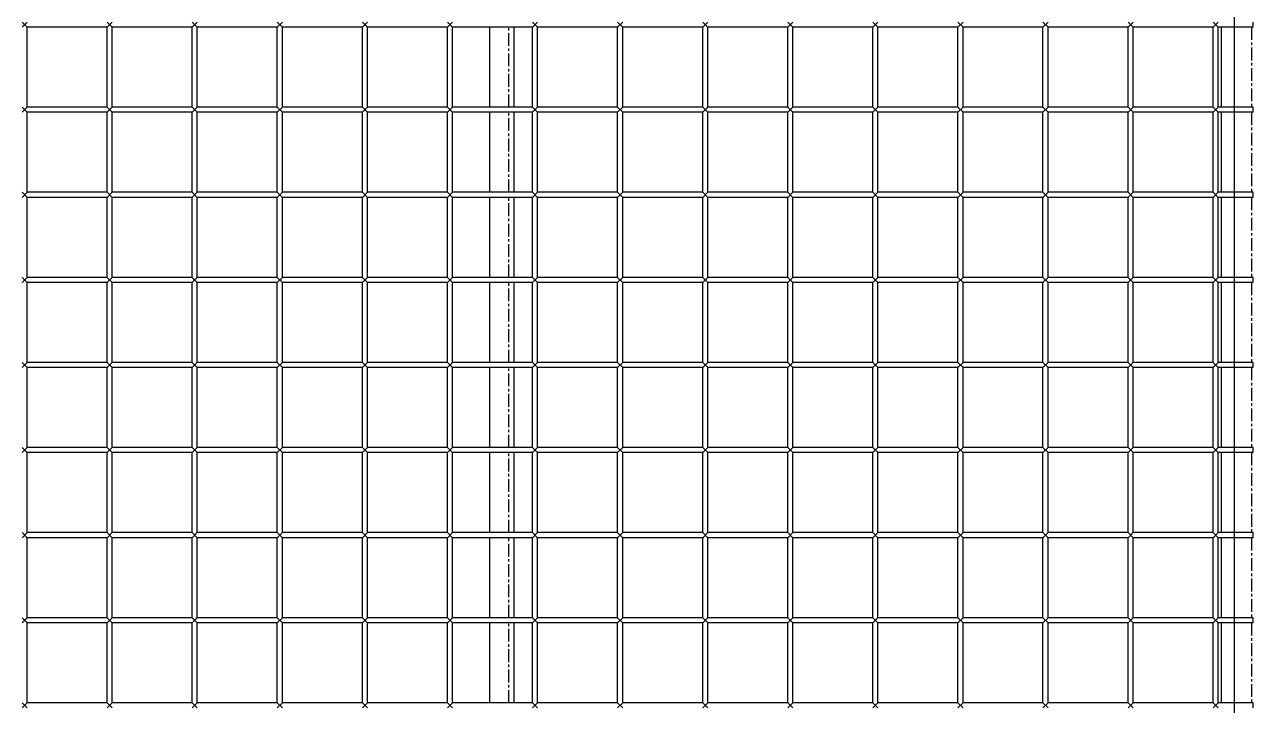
# Model space of a CAD drawing. Header units: millimetres. Extents: x -198529 to 244266, y -64 to 158464.
# Drawn here: x -167931 to -167208, y 120041 to 120441 of the extents above; entities that cross this region are included whole.
import ezdxf

# ---------------------------------------------------------------- set-up
doc = ezdxf.new("R2010")
doc.units = ezdxf.units.MM
doc.linetypes.add('CENTER', pattern=[12, 7.5, -1.5, 1.5, -1.5])
doc.layers.add('0-DCC', color=30, linetype='Continuous')
doc.layers.add('0-DCC-STRUC', color=180, linetype='Continuous')

# ---------------------------------------------------------------- blocks, each defined once
blk = doc.blocks.new('DCC2850x2300(左)')
at = {"color": 0, "linetype": 'Continuous'}
for p, q in [((49913.5, -73306.48), (49916.5, -73303.48)), ((49913.5, -73303.48), (49916.5, -73306.48)), ((49963.5, -73306.48), (49916.5, -73306.48)), ((49916.5, -73353.48), (49916.5, -73306.48)), ((49963.5, -73306.48), (49966.5, -73303.48)), ((49963.5, -73303.48), (49966.5, -73306.48)), ((49963.5, -73353.48), (49963.5, -73306.48)), ((50013.5, -73306.48), (49966.5, -73306.48)), ((49966.5, -73353.48), (49966.5, -73306.48)), ((50013.5, -73306.48), (50016.5, -73303.48)), ((50013.5, -73303.48), (50016.5, -73306.48)), ((50013.5, -73353.48), (50013.5, -73306.48)), ((50063.5, -73306.48), (50016.5, -73306.48)), ((50016.5, -73353.48), (50016.5, -73306.48)), ((50063.5, -73306.48), (50066.5, -73303.48)), ((50063.5, -73303.48), (50066.5, -73306.48)), ((50063.5, -73353.48), (50063.5, -73306.48)), ((50113.5, -73306.48), (50066.5, -73306.48)), ((50066.5, -73353.48), (50066.5, -73306.48)), ((50113.5, -73306.48), (50116.5, -73303.48)), ((50113.5, -73303.48), (50116.5, -73306.48)), ((50113.5, -73353.48), (50113.5, -73306.48)), ((50163.5, -73306.48), (50116.5, -73306.48)), ((50116.5, -73353.48), (50116.5, -73306.48)), ((50163.5, -73306.48), (50166.5, -73303.48)), ((50163.5, -73303.48), (50166.5, -73306.48)), ((50163.5, -73353.48), (50163.5, -73306.48)), ((50213.5, -73306.48), (50166.5, -73306.48)), ((50166.5, -73353.48), (50166.5, -73306.48)), ((50188.5, -73353.48), (50188.5, -73306.48)), ((50202.5, -73306.48), (50202.5, -73353.48)), ((50213.5, -73306.48), (50216.5, -73303.48)), ((50213.5, -73303.48), (50216.5, -73306.48)), ((50213.5, -73353.48), (50213.5, -73306.48)), ((50263.5, -73306.48), (50216.5, -73306.48)), ((50216.5, -73353.48), (50216.5, -73306.48)), ((50263.5, -73306.48), (50266.5, -73303.48)), ((50263.5, -73303.48), (50266.5, -73306.48)), ((50263.5, -73353.48), (50263.5, -73306.48)), ((50313.5, -73306.48), (50266.5, -73306.48)), ((50266.5, -73353.48), (50266.5, -73306.48)), ((50313.5, -73306.48), (50316.5, -73303.48)), ((50313.5, -73303.48), (50316.5, -73306.48)), ((50313.5, -73353.48), (50313.5, -73306.48)), ((50363.5, -73306.48), (50316.5, -73306.48)), ((50316.5, -73353.48), (50316.5, -73306.48)), ((50363.5, -73306.48), (50366.5, -73303.48)), ((50363.5, -73303.48), (50366.5, -73306.48)), ((50363.5, -73353.48), (50363.5, -73306.48)), ((50413.5, -73306.48), (50366.5, -73306.48)), ((50366.5, -73353.48), (50366.5, -73306.48)), ((50413.5, -73306.48), (50416.5, -73303.48)), ((50413.5, -73303.48), (50416.5, -73306.48)), ((50413.5, -73353.48), (50413.5, -73306.48)), ((50463.5, -73306.48), (50416.5, -73306.48)), ((50416.5, -73353.48), (50416.5, -73306.48)), ((50463.5, -73306.48), (50466.5, -73303.48)), ((50463.5, -73303.48), (50466.5, -73306.48)), ((50463.5, -73353.48), (50463.5, -73306.48)), ((50513.5, -73306.48), (50466.5, -73306.48)), ((50466.5, -73353.48), (50466.5, -73306.48)), ((50513.5, -73306.48), (50516.5, -73303.48)), ((50513.5, -73303.48), (50516.5, -73306.48)), ((50513.5, -73353.48), (50513.5, -73306.48)), ((50563.5, -73306.48), (50516.5, -73306.48)), ((50516.5, -73353.48), (50516.5, -73306.48)), ((50563.5, -73306.48), (50566.5, -73303.48)), ((50563.5, -73303.48), (50566.5, -73306.48)), ((50563.5, -73353.48), (50563.5, -73306.48)), ((50566.5, -73353.48), (50566.5, -73306.48)), ((50613.5, -73306.48), (50566.5, -73306.48)), ((50613.5, -73306.48), (50616.5, -73303.48)), ((50613.5, -73303.48), (50616.5, -73306.48)), ((50613.5, -73353.48), (50613.5, -73306.48)), ((50637, -73306.48), (50616.5, -73306.48)), ((50616.5, -73353.48), (50616.5, -73306.48)), ((50618.5, -73353.48), (50618.5, -73306.48)), ((50637, -73306.48), (50637, -73303.48)), ((49913.5, -73356.48), (49916.5, -73353.48)), ((49913.5, -73353.48), (49916.5, -73356.48)), ((49963.5, -73353.48), (49916.5, -73353.48)), ((49963.5, -73356.48), (49916.5, -73356.48)), ((49916.5, -73403.48), (49916.5, -73356.48)), ((49963.5, -73356.48), (49966.5, -73353.48)), ((49963.5, -73353.48), (49966.5, -73356.48)), ((49963.5, -73403.48), (49963.5, -73356.48)), ((50013.5, -73353.48), (49966.5, -73353.48)), ((50013.5, -73356.48), (49966.5, -73356.48)), ((49966.5, -73403.48), (49966.5, -73356.48)), ((50013.5, -73353.48), (50016.5, -73356.48)), ((50013.5, -73356.48), (50016.5, -73353.48)), ((50013.5, -73403.48), (50013.5, -73356.48)), ((50063.5, -73353.48), (50016.5, -73353.48)), ((50063.5, -73356.48), (50016.5, -73356.48)), ((50016.5, -73403.48), (50016.5, -73356.48)), ((50063.5, -73356.48), (50066.5, -73353.48)), ((50063.5, -73353.48), (50066.5, -73356.48)), ((50063.5, -73403.48), (50063.5, -73356.48)), ((50113.5, -73353.48), (50066.5, -73353.48)), ((50113.5, -73356.48), (50066.5, -73356.48)), ((50066.5, -73403.48), (50066.5, -73356.48)), ((50113.5, -73356.48), (50116.5, -73353.48)), ((50113.5, -73353.48), (50116.5, -73356.48)), ((50113.5, -73403.48), (50113.5, -73356.48)), ((50163.5, -73353.48), (50116.5, -73353.48)), ((50163.5, -73356.48), (50116.5, -73356.48)), ((50116.5, -73403.48), (50116.5, -73356.48)), ((50163.5, -73356.48), (50166.5, -73353.48)), ((50163.5, -73353.48), (50166.5, -73356.48)), ((50163.5, -73403.48), (50163.5, -73356.48)), ((50213.5, -73353.48), (50166.5, -73353.48)), ((50213.5, -73356.48), (50166.5, -73356.48)), ((50166.5, -73403.48), (50166.5, -73356.48)), ((50188.5, -73403.48), (50188.5, -73356.48)), ((50202.5, -73356.48), (50202.5, -73403.48)), ((50213.5, -73353.48), (50216.5, -73356.48)), ((50213.5, -73356.48), (50216.5, -73353.48)), ((50213.5, -73403.48), (50213.5, -73356.48)), ((50263.5, -73353.48), (50216.5, -73353.48)), ((50263.5, -73356.48), (50216.5, -73356.48)), ((50216.5, -73403.48), (50216.5, -73356.48)), ((50263.5, -73356.48), (50266.5, -73353.48)), ((50263.5, -73353.48), (50266.5, -73356.48)), ((50263.5, -73403.48), (50263.5, -73356.48)), ((50313.5, -73353.48), (50266.5, -73353.48)), ((50313.5, -73356.48), (50266.5, -73356.48)), ((50266.5, -73403.48), (50266.5, -73356.48)), ((50313.5, -73356.48), (50316.5, -73353.48)), ((50313.5, -73353.48), (50316.5, -73356.48)), ((50313.5, -73403.48), (50313.5, -73356.48)), ((50363.5, -73353.48), (50316.5, -73353.48)), ((50363.5, -73356.48), (50316.5, -73356.48)), ((50316.5, -73403.48), (50316.5, -73356.48)), ((50363.5, -73356.48), (50366.5, -73353.48)), ((50363.5, -73353.48), (50366.5, -73356.48)), ((50363.5, -73403.48), (50363.5, -73356.48)), ((50413.5, -73353.48), (50366.5, -73353.48)), ((50413.5, -73356.48), (50366.5, -73356.48)), ((50366.5, -73403.48), (50366.5, -73356.48)), ((50413.5, -73353.48), (50416.5, -73356.48)), ((50413.5, -73356.48), (50416.5, -73353.48)), ((50413.5, -73403.48), (50413.5, -73356.48)), ((50463.5, -73353.48), (50416.5, -73353.48)), ((50463.5, -73356.48), (50416.5, -73356.48)), ((50416.5, -73403.48), (50416.5, -73356.48)), ((50463.5, -73356.48), (50466.5, -73353.48)), ((50463.5, -73353.48), (50466.5, -73356.48)), ((50463.5, -73403.48), (50463.5, -73356.48)), ((50513.5, -73353.48), (50466.5, -73353.48)), ((50513.5, -73356.48), (50466.5, -73356.48)), ((50466.5, -73403.48), (50466.5, -73356.48)), ((50513.5, -73356.48), (50516.5, -73353.48)), ((50513.5, -73353.48), (50516.5, -73356.48)), ((50513.5, -73403.48), (50513.5, -73356.48)), ((50563.5, -73353.48), (50516.5, -73353.48)), ((50563.5, -73356.48), (50516.5, -73356.48)), ((50516.5, -73403.48), (50516.5, -73356.48)), ((50563.5, -73356.48), (50566.5, -73353.48)), ((50563.5, -73353.48), (50566.5, -73356.48)), ((50563.5, -73403.48), (50563.5, -73356.48)), ((50613.5, -73353.48), (50566.5, -73353.48)), ((50566.5, -73403.48), (50566.5, -73356.48)), ((50613.5, -73356.48), (50566.5, -73356.48)), ((50613.5, -73356.48), (50616.5, -73353.48)), ((50613.5, -73353.48), (50616.5, -73356.48)), ((50613.5, -73403.48), (50613.5, -73356.48)), ((50637, -73353.48), (50616.5, -73353.48)), ((50637, -73356.48), (50616.5, -73356.48)), ((50616.5, -73403.48), (50616.5, -73356.48)), ((50618.5, -73403.48), (50618.5, -73356.48)), ((50637, -73356.48), (50637, -73353.48)), ((49913.5, -73406.48), (49916.5, -73403.48)), ((49913.5, -73403.48), (49916.5, -73406.48)), ((49963.5, -73403.48), (49916.5, -73403.48)), ((49963.5, -73406.48), (49916.5, -73406.48)), ((49916.5, -73453.48), (49916.5, -73406.48)), ((49963.5, -73403.48), (49966.5, -73406.48)), ((49963.5, -73406.48), (49966.5, -73403.48)), ((49963.5, -73453.48), (49963.5, -73406.48)), ((50013.5, -73403.48), (49966.5, -73403.48)), ((50013.5, -73406.48), (49966.5, -73406.48)), ((49966.5, -73453.48), (49966.5, -73406.48)), ((50013.5, -73403.48), (50016.5, -73406.48)), ((50013.5, -73406.48), (50016.5, -73403.48)), ((50013.5, -73453.48), (50013.5, -73406.48)), ((50063.5, -73403.48), (50016.5, -73403.48)), ((50063.5, -73406.48), (50016.5, -73406.48)), ((50016.5, -73453.48), (50016.5, -73406.48)), ((50063.5, -73403.48), (50066.5, -73406.48)), ((50063.5, -73406.48), (50066.5, -73403.48)), ((50063.5, -73453.48), (50063.5, -73406.48)), ((50113.5, -73403.48), (50066.5, -73403.48)), ((50113.5, -73406.48), (50066.5, -73406.48)), ((50066.5, -73453.48), (50066.5, -73406.48)), ((50113.5, -73406.48), (50116.5, -73403.48)), ((50113.5, -73403.48), (50116.5, -73406.48)), ((50113.5, -73453.48), (50113.5, -73406.48)), ((50163.5, -73403.48), (50116.5, -73403.48)), ((50163.5, -73406.48), (50116.5, -73406.48)), ((50116.5, -73453.48), (50116.5, -73406.48)), ((50163.5, -73403.48), (50166.5, -73406.48)), ((50163.5, -73406.48), (50166.5, -73403.48)), ((50163.5, -73453.48), (50163.5, -73406.48)), ((50213.5, -73403.48), (50166.5, -73403.48)), ((50213.5, -73406.48), (50166.5, -73406.48)), ((50166.5, -73453.48), (50166.5, -73406.48)), ((50188.5, -73453.48), (50188.5, -73406.48)), ((50202.5, -73406.48), (50202.5, -73453.48)), ((50213.5, -73403.48), (50216.5, -73406.48)), ((50213.5, -73406.48), (50216.5, -73403.48)), ((50213.5, -73453.48), (50213.5, -73406.48)), ((50263.5, -73403.48), (50216.5, -73403.48)), ((50263.5, -73406.48), (50216.5, -73406.48)), ((50216.5, -73453.48), (50216.5, -73406.48)), ((50263.5, -73403.48), (50266.5, -73406.48)), ((50263.5, -73406.48), (50266.5, -73403.48)), ((50263.5, -73453.48), (50263.5, -73406.48)), ((50313.5, -73403.48), (50266.5, -73403.48)), ((50313.5, -73406.48), (50266.5, -73406.48)), ((50266.5, -73453.48), (50266.5, -73406.48)), ((50313.5, -73406.48), (50316.5, -73403.48)), ((50313.5, -73403.48), (50316.5, -73406.48)), ((50313.5, -73453.48), (50313.5, -73406.48)), ((50363.5, -73403.48), (50316.5, -73403.48)), ((50363.5, -73406.48), (50316.5, -73406.48)), ((50316.5, -73453.48), (50316.5, -73406.48)), ((50363.5, -73403.48), (50366.5, -73406.48)), ((50363.5, -73406.48), (50366.5, -73403.48)), ((50363.5, -73453.48), (50363.5, -73406.48)), ((50413.5, -73403.48), (50366.5, -73403.48)), ((50413.5, -73406.48), (50366.5, -73406.48)), ((50366.5, -73453.48), (50366.5, -73406.48)), ((50413.5, -73403.48), (50416.5, -73406.48)), ((50413.5, -73406.48), (50416.5, -73403.48)), ((50413.5, -73453.48), (50413.5, -73406.48)), ((50463.5, -73403.48), (50416.5, -73403.48)), ((50463.5, -73406.48), (50416.5, -73406.48)), ((50416.5, -73453.48), (50416.5, -73406.48)), ((50463.5, -73403.48), (50466.5, -73406.48)), ((50463.5, -73406.48), (50466.5, -73403.48)), ((50463.5, -73453.48), (50463.5, -73406.48)), ((50513.5, -73403.48), (50466.5, -73403.48)), ((50513.5, -73406.48), (50466.5, -73406.48)), ((50466.5, -73453.48), (50466.5, -73406.48)), ((50513.5, -73406.48), (50516.5, -73403.48)), ((50513.5, -73403.48), (50516.5, -73406.48)), ((50513.5, -73453.48), (50513.5, -73406.48)), ((50563.5, -73403.48), (50516.5, -73403.48)), ((50563.5, -73406.48), (50516.5, -73406.48)), ((50516.5, -73453.48), (50516.5, -73406.48)), ((50563.5, -73403.48), (50566.5, -73406.48)), ((50563.5, -73406.48), (50566.5, -73403.48)), ((50563.5, -73453.48), (50563.5, -73406.48)), ((50613.5, -73403.48), (50566.5, -73403.48)), ((50566.5, -73453.48), (50566.5, -73406.48)), ((50613.5, -73406.48), (50566.5, -73406.48)), ((50613.5, -73403.48), (50616.5, -73406.48)), ((50613.5, -73406.48), (50616.5, -73403.48)), ((50613.5, -73453.48), (50613.5, -73406.48)), ((50637, -73403.48), (50616.5, -73403.48)), ((50637, -73406.48), (50616.5, -73406.48)), ((50616.5, -73453.48), (50616.5, -73406.48)), ((50618.5, -73453.48), (50618.5, -73406.48)), ((50637, -73406.48), (50637, -73403.48)), ((49913.5, -73453.48), (49916.5, -73456.48)), ((49913.5, -73456.48), (49916.5, -73453.48)), ((49963.5, -73453.48), (49916.5, -73453.48)), ((49963.5, -73456.48), (49916.5, -73456.48)), ((49916.5, -73503.48), (49916.5, -73456.48)), ((49963.5, -73453.48), (49966.5, -73456.48)), ((49963.5, -73456.48), (49966.5, -73453.48)), ((49963.5, -73503.48), (49963.5, -73456.48)), ((50013.5, -73453.48), (49966.5, -73453.48)), ((50013.5, -73456.48), (49966.5, -73456.48)), ((49966.5, -73503.48), (49966.5, -73456.48)), ((50013.5, -73453.48), (50016.5, -73456.48)), ((50013.5, -73456.48), (50016.5, -73453.48)), ((50013.5, -73503.48), (50013.5, -73456.48)), ((50063.5, -73453.48), (50016.5, -73453.48)), ((50063.5, -73456.48), (50016.5, -73456.48)), ((50016.5, -73503.48), (50016.5, -73456.48)), ((50063.5, -73453.48), (50066.5, -73456.48)), ((50063.5, -73456.48), (50066.5, -73453.48)), ((50063.5, -73503.48), (50063.5, -73456.48)), ((50113.5, -73453.48), (50066.5, -73453.48)), ((50113.5, -73456.48), (50066.5, -73456.48)), ((50066.5, -73503.48), (50066.5, -73456.48)), ((50113.5, -73453.48), (50116.5, -73456.48)), ((50113.5, -73456.48), (50116.5, -73453.48)), ((50113.5, -73503.48), (50113.5, -73456.48)), ((50163.5, -73453.48), (50116.5, -73453.48)), ((50163.5, -73456.48), (50116.5, -73456.48)), ((50116.5, -73503.48), (50116.5, -73456.48)), ((50163.5, -73453.48), (50166.5, -73456.48)), ((50163.5, -73456.48), (50166.5, -73453.48)), ((50163.5, -73503.48), (50163.5, -73456.48)), ((50213.5, -73453.48), (50166.5, -73453.48)), ((50213.5, -73456.48), (50166.5, -73456.48)), ((50166.5, -73503.48), (50166.5, -73456.48)), ((50188.5, -73503.48), (50188.5, -73456.48)), ((50202.5, -73456.48), (50202.5, -73503.48)), ((50213.5, -73453.48), (50216.5, -73456.48)), ((50213.5, -73456.48), (50216.5, -73453.48)), ((50213.5, -73503.48), (50213.5, -73456.48)), ((50263.5, -73453.48), (50216.5, -73453.48)), ((50263.5, -73456.48), (50216.5, -73456.48)), ((50216.5, -73503.48), (50216.5, -73456.48)), ((50263.5, -73453.48), (50266.5, -73456.48)), ((50263.5, -73456.48), (50266.5, -73453.48)), ((50263.5, -73503.48), (50263.5, -73456.48)), ((50313.5, -73453.48), (50266.5, -73453.48)), ((50313.5, -73456.48), (50266.5, -73456.48)), ((50266.5, -73503.48), (50266.5, -73456.48)), ((50313.5, -73453.48), (50316.5, -73456.48)), ((50313.5, -73456.48), (50316.5, -73453.48)), ((50313.5, -73503.48), (50313.5, -73456.48)), ((50363.5, -73453.48), (50316.5, -73453.48)), ((50363.5, -73456.48), (50316.5, -73456.48)), ((50316.5, -73503.48), (50316.5, -73456.48)), ((50363.5, -73453.48), (50366.5, -73456.48)), ((50363.5, -73456.48), (50366.5, -73453.48)), ((50363.5, -73503.48), (50363.5, -73456.48)), ((50413.5, -73453.48), (50366.5, -73453.48)), ((50413.5, -73456.48), (50366.5, -73456.48)), ((50366.5, -73503.48), (50366.5, -73456.48)), ((50413.5, -73453.48), (50416.5, -73456.48)), ((50413.5, -73456.48), (50416.5, -73453.48)), ((50413.5, -73503.48), (50413.5, -73456.48)), ((50463.5, -73453.48), (50416.5, -73453.48)), ((50463.5, -73456.48), (50416.5, -73456.48)), ((50416.5, -73503.48), (50416.5, -73456.48)), ((50463.5, -73453.48), (50466.5, -73456.48)), ((50463.5, -73456.48), (50466.5, -73453.48)), ((50463.5, -73503.48), (50463.5, -73456.48)), ((50513.5, -73453.48), (50466.5, -73453.48)), ((50513.5, -73456.48), (50466.5, -73456.48)), ((50466.5, -73503.48), (50466.5, -73456.48)), ((50513.5, -73453.48), (50516.5, -73456.48)), ((50513.5, -73456.48), (50516.5, -73453.48)), ((50513.5, -73503.48), (50513.5, -73456.48)), ((50563.5, -73453.48), (50516.5, -73453.48)), ((50563.5, -73456.48), (50516.5, -73456.48)), ((50516.5, -73503.48), (50516.5, -73456.48)), ((50563.5, -73453.48), (50566.5, -73456.48)), ((50563.5, -73456.48), (50566.5, -73453.48)), ((50563.5, -73503.48), (50563.5, -73456.48)), ((50613.5, -73453.48), (50566.5, -73453.48)), ((50566.5, -73503.48), (50566.5, -73456.48)), ((50613.5, -73456.48), (50566.5, -73456.48)), ((50613.5, -73453.48), (50616.5, -73456.48)), ((50613.5, -73456.48), (50616.5, -73453.48)), ((50613.5, -73503.48), (50613.5, -73456.48)), ((50637, -73453.48), (50616.5, -73453.48)), ((50637, -73456.48), (50616.5, -73456.48)), ((50616.5, -73503.48), (50616.5, -73456.48)), ((50618.5, -73503.48), (50618.5, -73456.48)), ((50637, -73456.48), (50637, -73453.48)), ((49913.5, -73503.48), (49916.5, -73506.48)), ((49913.5, -73506.48), (49916.5, -73503.48)), ((49963.5, -73503.48), (49916.5, -73503.48)), ((49963.5, -73503.48), (49966.5, -73506.48)), ((49963.5, -73506.48), (49966.5, -73503.48)), ((50013.5, -73503.48), (49966.5, -73503.48)), ((50013.5, -73503.48), (50016.5, -73506.48)), ((50013.5, -73506.48), (50016.5, -73503.48)), ((50063.5, -73503.48), (50016.5, -73503.48)), ((50063.5, -73503.48), (50066.5, -73506.48)), ((50063.5, -73506.48), (50066.5, -73503.48)), ((50113.5, -73503.48), (50066.5, -73503.48)), ((50113.5, -73503.48), (50116.5, -73506.48)), ((50113.5, -73506.48), (50116.5, -73503.48)), ((50163.5, -73503.48), (50116.5, -73503.48)), ((50163.5, -73503.48), (50166.5, -73506.48)), ((50163.5, -73506.48), (50166.5, -73503.48)), ((50213.5, -73503.48), (50166.5, -73503.48)), ((50213.5, -73503.48), (50216.5, -73506.48)), ((50213.5, -73506.48), (50216.5, -73503.48)), ((50263.5, -73503.48), (50216.5, -73503.48)), ((50263.5, -73503.48), (50266.5, -73506.48)), ((50263.5, -73506.48), (50266.5, -73503.48)), ((50313.5, -73503.48), (50266.5, -73503.48)), ((50313.5, -73503.48), (50316.5, -73506.48)), ((50313.5, -73506.48), (50316.5, -73503.48)), ((50363.5, -73503.48), (50316.5, -73503.48)), ((50363.5, -73503.48), (50366.5, -73506.48)), ((50363.5, -73506.48), (50366.5, -73503.48)), ((50413.5, -73503.48), (50366.5, -73503.48)), ((50413.5, -73503.48), (50416.5, -73506.48)), ((50413.5, -73506.48), (50416.5, -73503.48)), ((50463.5, -73503.48), (50416.5, -73503.48)), ((50463.5, -73503.48), (50466.5, -73506.48)), ((50463.5, -73506.48), (50466.5, -73503.48)), ((50513.5, -73503.48), (50466.5, -73503.48)), ((50513.5, -73503.48), (50516.5, -73506.48)), ((50513.5, -73506.48), (50516.5, -73503.48)), ((50563.5, -73503.48), (50516.5, -73503.48)), ((50563.5, -73503.48), (50566.5, -73506.48)), ((50563.5, -73506.48), (50566.5, -73503.48)), ((50613.5, -73503.48), (50566.5, -73503.48)), ((50613.5, -73503.48), (50616.5, -73506.48)), ((50613.5, -73506.48), (50616.5, -73503.48)), ((50637, -73503.48), (50616.5, -73503.48)), ((50637, -73506.48), (50637, -73503.48)), ((49963.5, -73506.48), (49916.5, -73506.48)), ((49916.5, -73553.48), (49916.5, -73506.48)), ((49963.5, -73553.48), (49963.5, -73506.48)), ((50013.5, -73506.48), (49966.5, -73506.48)), ((49966.5, -73553.48), (49966.5, -73506.48)), ((50013.5, -73553.48), (50013.5, -73506.48)), ((50063.5, -73506.48), (50016.5, -73506.48)), ((50016.5, -73553.48), (50016.5, -73506.48)), ((50063.5, -73553.48), (50063.5, -73506.48)), ((50113.5, -73506.48), (50066.5, -73506.48)), ((50066.5, -73553.48), (50066.5, -73506.48)), ((50113.5, -73553.48), (50113.5, -73506.48)), ((50163.5, -73506.48), (50116.5, -73506.48)), ((50116.5, -73553.48), (50116.5, -73506.48)), ((50163.5, -73553.48), (50163.5, -73506.48)), ((50213.5, -73506.48), (50166.5, -73506.48)), ((50166.5, -73553.48), (50166.5, -73506.48)), ((50188.5, -73553.48), (50188.5, -73506.48)), ((50202.5, -73506.48), (50202.5, -73553.48)), ((50213.5, -73553.48), (50213.5, -73506.48)), ((50263.5, -73506.48), (50216.5, -73506.48)), ((50216.5, -73553.48), (50216.5, -73506.48)), ((50263.5, -73553.48), (50263.5, -73506.48)), ((50313.5, -73506.48), (50266.5, -73506.48)), ((50266.5, -73553.48), (50266.5, -73506.48)), ((50313.5, -73553.48), (50313.5, -73506.48)), ((50363.5, -73506.48), (50316.5, -73506.48)), ((50316.5, -73553.48), (50316.5, -73506.48)), ((50363.5, -73553.48), (50363.5, -73506.48)), ((50413.5, -73506.48), (50366.5, -73506.48)), ((50366.5, -73553.48), (50366.5, -73506.48)), ((50413.5, -73553.48), (50413.5, -73506.48)), ((50463.5, -73506.48), (50416.5, -73506.48)), ((50416.5, -73553.48), (50416.5, -73506.48)), ((50463.5, -73553.48), (50463.5, -73506.48)), ((50513.5, -73506.48), (50466.5, -73506.48)), ((50466.5, -73553.48), (50466.5, -73506.48)), ((50513.5, -73553.48), (50513.5, -73506.48)), ((50563.5, -73506.48), (50516.5, -73506.48)), ((50516.5, -73553.48), (50516.5, -73506.48)), ((50563.5, -73553.48), (50563.5, -73506.48)), ((50566.5, -73553.48), (50566.5, -73506.48)), ((50613.5, -73506.48), (50566.5, -73506.48)), ((50613.5, -73553.48), (50613.5, -73506.48)), ((50637, -73506.48), (50616.5, -73506.48)), ((50616.5, -73553.48), (50616.5, -73506.48)), ((50618.5, -73553.48), (50618.5, -73506.48)), ((49913.5, -73553.48), (49916.5, -73556.48)), ((49913.5, -73556.48), (49916.5, -73553.48)), ((49963.5, -73553.48), (49916.5, -73553.48)), ((49963.5, -73553.48), (49966.5, -73556.48)), ((49963.5, -73556.48), (49966.5, -73553.48)), ((50013.5, -73553.48), (49966.5, -73553.48)), ((50013.5, -73553.48), (50016.5, -73556.48)), ((50013.5, -73556.48), (50016.5, -73553.48)), ((50063.5, -73553.48), (50016.5, -73553.48)), ((50063.5, -73553.48), (50066.5, -73556.48)), ((50063.5, -73556.48), (50066.5, -73553.48)), ((50113.5, -73553.48), (50066.5, -73553.48)), ((50113.5, -73553.48), (50116.5, -73556.48)), ((50113.5, -73556.48), (50116.5, -73553.48)), ((50163.5, -73553.48), (50116.5, -73553.48)), ((50163.5, -73553.48), (50166.5, -73556.48)), ((50163.5, -73556.48), (50166.5, -73553.48)), ((50213.5, -73553.48), (50166.5, -73553.48)), ((50213.5, -73553.48), (50216.5, -73556.48)), ((50213.5, -73556.48), (50216.5, -73553.48)), ((50263.5, -73553.48), (50216.5, -73553.48)), ((50263.5, -73553.48), (50266.5, -73556.48)), ((50263.5, -73556.48), (50266.5, -73553.48)), ((50313.5, -73553.48), (50266.5, -73553.48)), ((50313.5, -73553.48), (50316.5, -73556.48)), ((50313.5, -73556.48), (50316.5, -73553.48)), ((50363.5, -73553.48), (50316.5, -73553.48)), ((50363.5, -73553.48), (50366.5, -73556.48)), ((50363.5, -73556.48), (50366.5, -73553.48)), ((50413.5, -73553.48), (50366.5, -73553.48)), ((50413.5, -73553.48), (50416.5, -73556.48)), ((50413.5, -73556.48), (50416.5, -73553.48)), ((50463.5, -73553.48), (50416.5, -73553.48)), ((50463.5, -73553.48), (50466.5, -73556.48)), ((50463.5, -73556.48), (50466.5, -73553.48)), ((50513.5, -73553.48), (50466.5, -73553.48)), ((50513.5, -73553.48), (50516.5, -73556.48)), ((50513.5, -73556.48), (50516.5, -73553.48)), ((50563.5, -73553.48), (50516.5, -73553.48)), ((50563.5, -73553.48), (50566.5, -73556.48)), ((50563.5, -73556.48), (50566.5, -73553.48)), ((50613.5, -73553.48), (50566.5, -73553.48)), ((50613.5, -73553.48), (50616.5, -73556.48)), ((50613.5, -73556.48), (50616.5, -73553.48)), ((50637, -73553.48), (50616.5, -73553.48)), ((50637, -73556.48), (50637, -73553.48)), ((49963.5, -73556.48), (49916.5, -73556.48)), ((49916.5, -73603.48), (49916.5, -73556.48)), ((49963.5, -73603.48), (49963.5, -73556.48)), ((50013.5, -73556.48), (49966.5, -73556.48)), ((49966.5, -73603.48), (49966.5, -73556.48)), ((50013.5, -73603.48), (50013.5, -73556.48)), ((50063.5, -73556.48), (50016.5, -73556.48)), ((50016.5, -73603.48), (50016.5, -73556.48)), ((50063.5, -73603.48), (50063.5, -73556.48)), ((50113.5, -73556.48), (50066.5, -73556.48)), ((50066.5, -73603.48), (50066.5, -73556.48)), ((50113.5, -73603.48), (50113.5, -73556.48)), ((50163.5, -73556.48), (50116.5, -73556.48)), ((50116.5, -73603.48), (50116.5, -73556.48)), ((50163.5, -73603.48), (50163.5, -73556.48)), ((50213.5, -73556.48), (50166.5, -73556.48)), ((50166.5, -73603.48), (50166.5, -73556.48)), ((50188.5, -73603.48), (50188.5, -73556.48)), ((50202.5, -73556.48), (50202.5, -73603.48)), ((50213.5, -73603.48), (50213.5, -73556.48)), ((50263.5, -73556.48), (50216.5, -73556.48)), ((50216.5, -73603.48), (50216.5, -73556.48)), ((50263.5, -73603.48), (50263.5, -73556.48)), ((50313.5, -73556.48), (50266.5, -73556.48)), ((50266.5, -73603.48), (50266.5, -73556.48)), ((50313.5, -73603.48), (50313.5, -73556.48)), ((50363.5, -73556.48), (50316.5, -73556.48)), ((50316.5, -73603.48), (50316.5, -73556.48)), ((50363.5, -73603.48), (50363.5, -73556.48)), ((50413.5, -73556.48), (50366.5, -73556.48)), ((50366.5, -73603.48), (50366.5, -73556.48)), ((50413.5, -73603.48), (50413.5, -73556.48)), ((50463.5, -73556.48), (50416.5, -73556.48)), ((50416.5, -73603.48), (50416.5, -73556.48)), ((50463.5, -73603.48), (50463.5, -73556.48)), ((50513.5, -73556.48), (50466.5, -73556.48)), ((50466.5, -73603.48), (50466.5, -73556.48)), ((50513.5, -73603.48), (50513.5, -73556.48)), ((50563.5, -73556.48), (50516.5, -73556.48)), ((50516.5, -73603.48), (50516.5, -73556.48)), ((50563.5, -73603.48), (50563.5, -73556.48)), ((50566.5, -73603.48), (50566.5, -73556.48)), ((50613.5, -73556.48), (50566.5, -73556.48)), ((50613.5, -73603.48), (50613.5, -73556.48)), ((50637, -73556.48), (50616.5, -73556.48)), ((50616.5, -73603.48), (50616.5, -73556.48)), ((50618.5, -73603.48), (50618.5, -73556.48)), ((49913.5, -73603.48), (49916.5, -73606.48)), ((49913.5, -73606.48), (49916.5, -73603.48)), ((49963.5, -73603.48), (49916.5, -73603.48)), ((49963.5, -73603.48), (49966.5, -73606.48)), ((49963.5, -73606.48), (49966.5, -73603.48)), ((50013.5, -73603.48), (49966.5, -73603.48)), ((50013.5, -73603.48), (50016.5, -73606.48)), ((50013.5, -73606.48), (50016.5, -73603.48)), ((50063.5, -73603.48), (50016.5, -73603.48)), ((50063.5, -73603.48), (50066.5, -73606.48)), ((50063.5, -73606.48), (50066.5, -73603.48)), ((50113.5, -73603.48), (50066.5, -73603.48)), ((50113.5, -73603.48), (50116.5, -73606.48)), ((50113.5, -73606.48), (50116.5, -73603.48)), ((50163.5, -73603.48), (50116.5, -73603.48)), ((50163.5, -73603.48), (50166.5, -73606.48)), ((50163.5, -73606.48), (50166.5, -73603.48)), ((50213.5, -73603.48), (50166.5, -73603.48)), ((50213.5, -73603.48), (50216.5, -73606.48)), ((50213.5, -73606.48), (50216.5, -73603.48)), ((50263.5, -73603.48), (50216.5, -73603.48)), ((50263.5, -73603.48), (50266.5, -73606.48)), ((50263.5, -73606.48), (50266.5, -73603.48)), ((50313.5, -73603.48), (50266.5, -73603.48)), ((50313.5, -73603.48), (50316.5, -73606.48)), ((50313.5, -73606.48), (50316.5, -73603.48)), ((50363.5, -73603.48), (50316.5, -73603.48)), ((50363.5, -73603.48), (50366.5, -73606.48)), ((50363.5, -73606.48), (50366.5, -73603.48)), ((50413.5, -73603.48), (50366.5, -73603.48)), ((50413.5, -73603.48), (50416.5, -73606.48)), ((50413.5, -73606.48), (50416.5, -73603.48)), ((50463.5, -73603.48), (50416.5, -73603.48)), ((50463.5, -73603.48), (50466.5, -73606.48)), ((50463.5, -73606.48), (50466.5, -73603.48)), ((50513.5, -73603.48), (50466.5, -73603.48)), ((50513.5, -73603.48), (50516.5, -73606.48)), ((50513.5, -73606.48), (50516.5, -73603.48)), ((50563.5, -73603.48), (50516.5, -73603.48)), ((50563.5, -73603.48), (50566.5, -73606.48)), ((50563.5, -73606.48), (50566.5, -73603.48)), ((50613.5, -73603.48), (50566.5, -73603.48)), ((50613.5, -73603.48), (50616.5, -73606.48)), ((50613.5, -73606.48), (50616.5, -73603.48)), ((50637, -73603.48), (50616.5, -73603.48)), ((50637, -73606.48), (50637, -73603.48)), ((49963.5, -73606.48), (49916.5, -73606.48)), ((49916.5, -73653.48), (49916.5, -73606.48)), ((49963.5, -73653.48), (49963.5, -73606.48)), ((50013.5, -73606.48), (49966.5, -73606.48)), ((49966.5, -73653.48), (49966.5, -73606.48)), ((50013.5, -73653.48), (50013.5, -73606.48)), ((50063.5, -73606.48), (50016.5, -73606.48)), ((50016.5, -73653.48), (50016.5, -73606.48)), ((50063.5, -73653.48), (50063.5, -73606.48)), ((50113.5, -73606.48), (50066.5, -73606.48)), ((50066.5, -73653.48), (50066.5, -73606.48)), ((50113.5, -73653.48), (50113.5, -73606.48)), ((50163.5, -73606.48), (50116.5, -73606.48)), ((50116.5, -73653.48), (50116.5, -73606.48)), ((50163.5, -73653.48), (50163.5, -73606.48)), ((50213.5, -73606.48), (50166.5, -73606.48)), ((50166.5, -73653.48), (50166.5, -73606.48)), ((50188.5, -73653.48), (50188.5, -73606.48)), ((50202.5, -73606.48), (50202.5, -73653.48)), ((50213.5, -73653.48), (50213.5, -73606.48)), ((50263.5, -73606.48), (50216.5, -73606.48)), ((50216.5, -73653.48), (50216.5, -73606.48)), ((50263.5, -73653.48), (50263.5, -73606.48)), ((50313.5, -73606.48), (50266.5, -73606.48)), ((50266.5, -73653.48), (50266.5, -73606.48)), ((50313.5, -73653.48), (50313.5, -73606.48)), ((50363.5, -73606.48), (50316.5, -73606.48)), ((50316.5, -73653.48), (50316.5, -73606.48)), ((50363.5, -73653.48), (50363.5, -73606.48)), ((50413.5, -73606.48), (50366.5, -73606.48)), ((50366.5, -73653.48), (50366.5, -73606.48)), ((50413.5, -73653.48), (50413.5, -73606.48)), ((50463.5, -73606.48), (50416.5, -73606.48)), ((50416.5, -73653.48), (50416.5, -73606.48)), ((50463.5, -73653.48), (50463.5, -73606.48)), ((50513.5, -73606.48), (50466.5, -73606.48)), ((50466.5, -73653.48), (50466.5, -73606.48)), ((50513.5, -73653.48), (50513.5, -73606.48)), ((50563.5, -73606.48), (50516.5, -73606.48)), ((50516.5, -73653.48), (50516.5, -73606.48)), ((50563.5, -73653.48), (50563.5, -73606.48)), ((50566.5, -73653.48), (50566.5, -73606.48)), ((50613.5, -73606.48), (50566.5, -73606.48)), ((50613.5, -73653.48), (50613.5, -73606.48)), ((50637, -73606.48), (50616.5, -73606.48)), ((50616.5, -73653.48), (50616.5, -73606.48)), ((50618.5, -73653.48), (50618.5, -73606.48)), ((49913.5, -73653.48), (49916.5, -73656.48)), ((49913.5, -73656.48), (49916.5, -73653.48)), ((49963.5, -73653.48), (49916.5, -73653.48)), ((49963.5, -73653.48), (49966.5, -73656.48)), ((49963.5, -73656.48), (49966.5, -73653.48)), ((50013.5, -73653.48), (49966.5, -73653.48)), ((50013.5, -73653.48), (50016.5, -73656.48)), ((50013.5, -73656.48), (50016.5, -73653.48)), ((50063.5, -73653.48), (50016.5, -73653.48)), ((50063.5, -73653.48), (50066.5, -73656.48)), ((50063.5, -73656.48), (50066.5, -73653.48)), ((50113.5, -73653.48), (50066.5, -73653.48)), ((50113.5, -73653.48), (50116.5, -73656.48)), ((50113.5, -73656.48), (50116.5, -73653.48)), ((50163.5, -73653.48), (50116.5, -73653.48)), ((50163.5, -73653.48), (50166.5, -73656.48)), ((50163.5, -73656.48), (50166.5, -73653.48)), ((50213.5, -73653.48), (50166.5, -73653.48)), ((50213.5, -73653.48), (50216.5, -73656.48)), ((50213.5, -73656.48), (50216.5, -73653.48)), ((50263.5, -73653.48), (50216.5, -73653.48)), ((50263.5, -73653.48), (50266.5, -73656.48)), ((50263.5, -73656.48), (50266.5, -73653.48)), ((50313.5, -73653.48), (50266.5, -73653.48)), ((50313.5, -73653.48), (50316.5, -73656.48)), ((50313.5, -73656.48), (50316.5, -73653.48)), ((50363.5, -73653.48), (50316.5, -73653.48)), ((50363.5, -73653.48), (50366.5, -73656.48)), ((50363.5, -73656.48), (50366.5, -73653.48)), ((50413.5, -73653.48), (50366.5, -73653.48)), ((50413.5, -73653.48), (50416.5, -73656.48)), ((50413.5, -73656.48), (50416.5, -73653.48)), ((50463.5, -73653.48), (50416.5, -73653.48)), ((50463.5, -73653.48), (50466.5, -73656.48)), ((50463.5, -73656.48), (50466.5, -73653.48)), ((50513.5, -73653.48), (50466.5, -73653.48)), ((50513.5, -73653.48), (50516.5, -73656.48)), ((50513.5, -73656.48), (50516.5, -73653.48)), ((50563.5, -73653.48), (50516.5, -73653.48)), ((50563.5, -73653.48), (50566.5, -73656.48)), ((50563.5, -73656.48), (50566.5, -73653.48)), ((50613.5, -73653.48), (50566.5, -73653.48)), ((50613.5, -73653.48), (50616.5, -73656.48)), ((50613.5, -73656.48), (50616.5, -73653.48)), ((50637, -73653.48), (50616.5, -73653.48)), ((50637, -73656.48), (50637, -73653.48)), ((49963.5, -73656.48), (49916.5, -73656.48)), ((49916.5, -73703.48), (49916.5, -73656.48)), ((49963.5, -73703.48), (49963.5, -73656.48)), ((50013.5, -73656.48), (49966.5, -73656.48)), ((49966.5, -73703.48), (49966.5, -73656.48)), ((50013.5, -73703.48), (50013.5, -73656.48)), ((50063.5, -73656.48), (50016.5, -73656.48)), ((50016.5, -73703.48), (50016.5, -73656.48)), ((50063.5, -73703.48), (50063.5, -73656.48)), ((50113.5, -73656.48), (50066.5, -73656.48)), ((50066.5, -73703.48), (50066.5, -73656.48)), ((50113.5, -73703.48), (50113.5, -73656.48)), ((50163.5, -73656.48), (50116.5, -73656.48)), ((50116.5, -73703.48), (50116.5, -73656.48)), ((50163.5, -73703.48), (50163.5, -73656.48)), ((50213.5, -73656.48), (50166.5, -73656.48)), ((50166.5, -73703.48), (50166.5, -73656.48)), ((50188.5, -73703.48), (50188.5, -73656.48)), ((50202.5, -73656.48), (50202.5, -73703.48)), ((50213.5, -73703.48), (50213.5, -73656.48)), ((50263.5, -73656.48), (50216.5, -73656.48)), ((50216.5, -73703.48), (50216.5, -73656.48)), ((50263.5, -73703.48), (50263.5, -73656.48)), ((50313.5, -73656.48), (50266.5, -73656.48)), ((50266.5, -73703.48), (50266.5, -73656.48)), ((50313.5, -73703.48), (50313.5, -73656.48)), ((50363.5, -73656.48), (50316.5, -73656.48)), ((50316.5, -73703.48), (50316.5, -73656.48)), ((50363.5, -73703.48), (50363.5, -73656.48)), ((50413.5, -73656.48), (50366.5, -73656.48)), ((50366.5, -73703.48), (50366.5, -73656.48)), ((50413.5, -73703.48), (50413.5, -73656.48)), ((50463.5, -73656.48), (50416.5, -73656.48)), ((50416.5, -73703.48), (50416.5, -73656.48)), ((50463.5, -73703.48), (50463.5, -73656.48)), ((50513.5, -73656.48), (50466.5, -73656.48)), ((50466.5, -73703.48), (50466.5, -73656.48)), ((50513.5, -73703.48), (50513.5, -73656.48)), ((50563.5, -73656.48), (50516.5, -73656.48)), ((50516.5, -73703.48), (50516.5, -73656.48)), ((50563.5, -73703.48), (50563.5, -73656.48)), ((50566.5, -73703.48), (50566.5, -73656.48)), ((50613.5, -73656.48), (50566.5, -73656.48)), ((50613.5, -73703.48), (50613.5, -73656.48)), ((50637, -73656.48), (50616.5, -73656.48)), ((50616.5, -73703.48), (50616.5, -73656.48)), ((50618.5, -73703.48), (50618.5, -73656.48)), ((49913.5, -73703.48), (49916.5, -73706.48)), ((49913.5, -73706.48), (49916.5, -73703.48)), ((49963.5, -73703.48), (49916.5, -73703.48)), ((49963.5, -73703.48), (49966.5, -73706.48)), ((49963.5, -73706.48), (49966.5, -73703.48)), ((50013.5, -73703.48), (49966.5, -73703.48)), ((50013.5, -73703.48), (50016.5, -73706.48)), ((50013.5, -73706.48), (50016.5, -73703.48)), ((50063.5, -73703.48), (50016.5, -73703.48)), ((50063.5, -73703.48), (50066.5, -73706.48)), ((50063.5, -73706.48), (50066.5, -73703.48)), ((50113.5, -73703.48), (50066.5, -73703.48)), ((50113.5, -73703.48), (50116.5, -73706.48)), ((50113.5, -73706.48), (50116.5, -73703.48)), ((50163.5, -73703.48), (50116.5, -73703.48)), ((50163.5, -73703.48), (50166.5, -73706.48)), ((50163.5, -73706.48), (50166.5, -73703.48)), ((50213.5, -73703.48), (50166.5, -73703.48)), ((50213.5, -73703.48), (50216.5, -73706.48)), ((50213.5, -73706.48), (50216.5, -73703.48)), ((50263.5, -73703.48), (50216.5, -73703.48)), ((50263.5, -73703.48), (50266.5, -73706.48)), ((50263.5, -73706.48), (50266.5, -73703.48)), ((50313.5, -73703.48), (50266.5, -73703.48)), ((50313.5, -73703.48), (50316.5, -73706.48)), ((50313.5, -73706.48), (50316.5, -73703.48)), ((50363.5, -73703.48), (50316.5, -73703.48)), ((50363.5, -73703.48), (50366.5, -73706.48)), ((50363.5, -73706.48), (50366.5, -73703.48)), ((50413.5, -73703.48), (50366.5, -73703.48)), ((50413.5, -73703.48), (50416.5, -73706.48)), ((50413.5, -73706.48), (50416.5, -73703.48)), ((50463.5, -73703.48), (50416.5, -73703.48)), ((50463.5, -73703.48), (50466.5, -73706.48)), ((50463.5, -73706.48), (50466.5, -73703.48)), ((50513.5, -73703.48), (50466.5, -73703.48)), ((50513.5, -73703.48), (50516.5, -73706.48)), ((50513.5, -73706.48), (50516.5, -73703.48)), ((50563.5, -73703.48), (50516.5, -73703.48)), ((50563.5, -73703.48), (50566.5, -73706.48)), ((50563.5, -73706.48), (50566.5, -73703.48)), ((50613.5, -73703.48), (50566.5, -73703.48)), ((50613.5, -73703.48), (50616.5, -73706.48)), ((50613.5, -73706.48), (50616.5, -73703.48)), ((50637, -73703.48), (50616.5, -73703.48)), ((50637, -73706.48), (50637, -73703.48))]:
    blk.add_line(p, q, dxfattribs=at)
at = {"color": 0, "linetype": 'CENTER'}
for p, q in [((50199.5, -73353.48), (50199.5, -73306.48)), ((50636, -73306.48), (50636, -73353.48)), ((50199.5, -73403.48), (50199.5, -73356.48)), ((50636, -73356.48), (50636, -73403.48)), ((50199.5, -73453.48), (50199.5, -73406.48)), ((50636, -73406.48), (50636, -73453.48)), ((50199.5, -73503.48), (50199.5, -73456.48)), ((50636, -73456.48), (50636, -73503.48)), ((50199.5, -73553.48), (50199.5, -73506.48)), ((50636, -73506.48), (50636, -73553.48)), ((50199.5, -73603.48), (50199.5, -73556.48)), ((50636, -73556.48), (50636, -73603.48)), ((50199.5, -73653.48), (50199.5, -73606.48)), ((50636, -73606.48), (50636, -73653.48)), ((50199.5, -73703.48), (50199.5, -73656.48)), ((50636, -73656.48), (50636, -73703.48))]:
    blk.add_line(p, q, dxfattribs=at)

msp = doc.modelspace()

# ---------------------------------------------------------------- linework, layer by layer
at = {"layer": '0-DCC-STRUC'}
msp.add_lwpolyline([(-167070.04, 121497.01), (-167070.04, 119337.01), (-167220.04, 119337.01), (-167220.04, 121497.01)], close=True, dxfattribs=at)

# ---------------------------------------------------------------- block references
at = {"layer": '0-DCC'}
msp.add_blockref('DCC2850x2300(左)', (-217846, 193745.49), dxfattribs=at)

doc.saveas('drawing.dxf')
